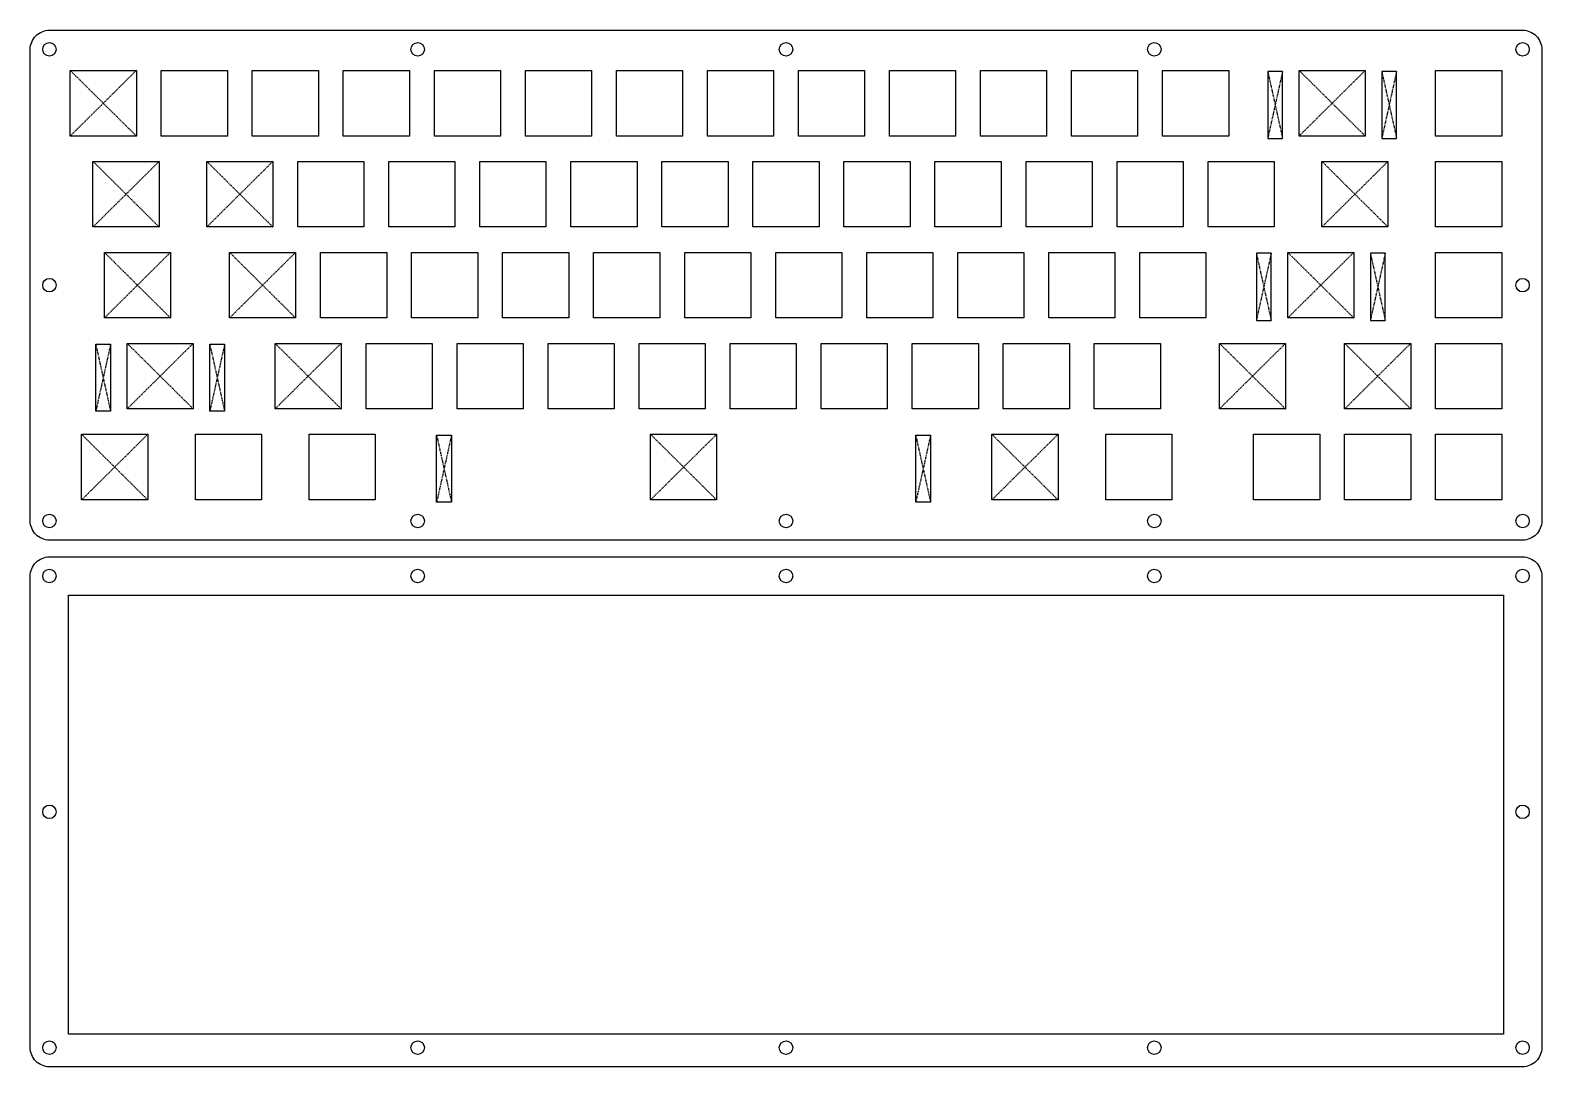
# Model space of a CAD drawing. Header units: millimetres. Extents: x 10 to 326, y 373 to 590.
import ezdxf

# ---------------------------------------------------------------- set-up
doc = ezdxf.new("R2010")
doc.units = ezdxf.units.MM
doc.linetypes.add('DASHED', pattern=[0.2067, 0.1654, -0.0413])

msp = doc.modelspace()

# ---------------------------------------------------------------- linework, layer by layer
at = {"color": 2, "linetype": 'DASHED', "lineweight": 25, "true_color": 0xffff00}
for p, q in [((18.35, 581.6), (32.15, 567.9)), ((32.15, 581.6), (18.35, 567.9)), ((268.3, 581.4), (271.4, 567.4)), ((271.4, 581.4), (268.3, 567.4)), ((288.65, 581.6), (274.85, 567.9)), ((274.85, 581.6), (288.65, 567.9)), ((295.2, 581.4), (292.1, 567.4)), ((292.1, 581.4), (295.2, 567.4)), ((23.1, 562.6), (36.9, 548.9)), ((36.9, 562.6), (23.1, 548.9)), ((46.85, 562.6), (60.65, 548.9)), ((60.65, 562.6), (46.85, 548.9)), ((279.6, 562.6), (293.4, 548.9)), ((293.4, 562.6), (279.6, 548.9)), ((25.475, 543.6), (39.275, 529.9)), ((39.275, 543.6), (25.475, 529.9)), ((51.6, 543.6), (65.4, 529.9)), ((65.4, 543.6), (51.6, 529.9)), ((265.925, 543.4), (269.025, 529.4)), ((269.025, 543.4), (265.925, 529.4)), ((286.275, 543.6), (272.475, 529.9)), ((272.475, 543.6), (286.275, 529.9)), ((292.825, 543.4), (289.725, 529.4)), ((289.725, 543.4), (292.825, 529.4)), ((23.675, 524.4), (26.775, 510.4)), ((26.775, 524.4), (23.675, 510.4)), ((30.225, 524.6), (44.025, 510.9)), ((44.025, 524.6), (30.225, 510.9)), ((47.475, 524.4), (50.575, 510.4)), ((50.575, 524.4), (47.475, 510.4)), ((61.1, 524.6), (74.9, 510.9)), ((74.9, 524.6), (61.1, 510.9)), ((272.025, 524.6), (258.225, 510.9)), ((258.225, 524.6), (272.025, 510.9)), ((284.35, 524.6), (298.15, 510.9)), ((298.15, 524.6), (284.35, 510.9)), ((20.725, 505.6), (34.525, 491.9)), ((34.525, 505.6), (20.725, 491.9)), ((94.825, 505.4), (97.925, 491.4)), ((97.925, 505.4), (94.825, 491.4)), ((139.475, 505.6), (153.275, 491.9)), ((153.275, 505.6), (139.475, 491.9)), ((194.825, 505.4), (197.925, 491.4)), ((197.925, 505.4), (194.825, 491.4)), ((210.725, 505.6), (224.525, 491.9)), ((224.525, 505.6), (210.725, 491.9))]:
    msp.add_line(p, q, dxfattribs=at)
for points in [[(14, 590), (321.5, 590, -0.4142136), (325.5, 586), (325.5, 487.5, -0.4142136), (321.5, 483.5), (14, 483.5, -0.4142136), (10, 487.5), (10, 586, -0.4142136)], [(14, 480), (321.5, 480, -0.4142136), (325.5, 476), (325.5, 377.5, -0.4142136), (321.5, 373.5), (14, 373.5, -0.4142136), (10, 377.5), (10, 476, -0.4142136)]]:
    msp.add_lwpolyline(points, format="xyb", close=True)
for points in [[(18.35, 581.6), (32.15, 581.6), (32.15, 567.9), (18.35, 567.9)], [(37.35, 581.6), (51.15, 581.6), (51.15, 567.9), (37.35, 567.9)], [(56.35, 581.6), (70.15, 581.6), (70.15, 567.9), (56.35, 567.9)], [(75.35, 581.6), (89.15, 581.6), (89.15, 567.9), (75.35, 567.9)], [(94.35, 581.6), (108.15, 581.6), (108.15, 567.9), (94.35, 567.9)], [(113.35, 581.6), (127.15, 581.6), (127.15, 567.9), (113.35, 567.9)], [(132.35, 581.6), (146.15, 581.6), (146.15, 567.9), (132.35, 567.9)], [(151.35, 581.6), (165.15, 581.6), (165.15, 567.9), (151.35, 567.9)], [(170.35, 581.6), (184.15, 581.6), (184.15, 567.9), (170.35, 567.9)], [(189.35, 581.6), (203.15, 581.6), (203.15, 567.9), (189.35, 567.9)], [(208.35, 581.6), (222.15, 581.6), (222.15, 567.9), (208.35, 567.9)], [(227.35, 581.6), (241.15, 581.6), (241.15, 567.9), (227.35, 567.9)], [(246.35, 581.6), (260.15, 581.6), (260.15, 567.9), (246.35, 567.9)], [(271.4, 581.4), (268.3, 581.4), (268.3, 567.4), (271.4, 567.4)], [(274.85, 581.6), (288.65, 581.6), (288.65, 567.9), (274.85, 567.9)], [(292.1, 567.4), (295.2, 567.4), (295.2, 581.4), (292.1, 581.4)], [(303.35, 581.6), (317.15, 581.6), (317.15, 567.9), (303.35, 567.9)], [(23.1, 562.6), (36.9, 562.6), (36.9, 548.9), (23.1, 548.9)], [(46.85, 562.6), (60.65, 562.6), (60.65, 548.9), (46.85, 548.9)], [(65.85, 562.6), (79.65, 562.6), (79.65, 548.9), (65.85, 548.9)], [(84.85, 562.6), (98.65, 562.6), (98.65, 548.9), (84.85, 548.9)], [(103.85, 562.6), (117.65, 562.6), (117.65, 548.9), (103.85, 548.9)], [(122.85, 562.6), (136.65, 562.6), (136.65, 548.9), (122.85, 548.9)], [(141.85, 562.6), (155.65, 562.6), (155.65, 548.9), (141.85, 548.9)], [(160.85, 562.6), (174.65, 562.6), (174.65, 548.9), (160.85, 548.9)], [(179.85, 562.6), (193.65, 562.6), (193.65, 548.9), (179.85, 548.9)], [(198.85, 562.6), (212.65, 562.6), (212.65, 548.9), (198.85, 548.9)], [(217.85, 562.6), (231.65, 562.6), (231.65, 548.9), (217.85, 548.9)], [(236.85, 562.6), (250.65, 562.6), (250.65, 548.9), (236.85, 548.9)], [(255.85, 562.6), (269.65, 562.6), (269.65, 548.9), (255.85, 548.9)], [(279.6, 562.6), (293.4, 562.6), (293.4, 548.9), (279.6, 548.9)], [(303.35, 562.6), (317.15, 562.6), (317.15, 548.9), (303.35, 548.9)], [(25.475, 543.6), (39.275, 543.6), (39.275, 529.9), (25.475, 529.9)], [(51.6, 543.6), (65.4, 543.6), (65.4, 529.9), (51.6, 529.9)], [(70.6, 543.6), (84.4, 543.6), (84.4, 529.9), (70.6, 529.9)], [(89.6, 543.6), (103.4, 543.6), (103.4, 529.9), (89.6, 529.9)], [(108.6, 543.6), (122.4, 543.6), (122.4, 529.9), (108.6, 529.9)], [(127.6, 543.6), (141.4, 543.6), (141.4, 529.9), (127.6, 529.9)], [(146.6, 543.6), (160.4, 543.6), (160.4, 529.9), (146.6, 529.9)], [(165.6, 543.6), (179.4, 543.6), (179.4, 529.9), (165.6, 529.9)], [(184.6, 543.6), (198.4, 543.6), (198.4, 529.9), (184.6, 529.9)], [(203.6, 543.6), (217.4, 543.6), (217.4, 529.9), (203.6, 529.9)], [(222.6, 543.6), (236.4, 543.6), (236.4, 529.9), (222.6, 529.9)], [(241.6, 543.6), (255.4, 543.6), (255.4, 529.9), (241.6, 529.9)], [(269.025, 543.4), (265.925, 543.4), (265.925, 529.4), (269.025, 529.4)], [(272.475, 543.6), (286.275, 543.6), (286.275, 529.9), (272.475, 529.9)], [(289.725, 529.4), (292.825, 529.4), (292.825, 543.4), (289.725, 543.4)], [(303.35, 543.6), (317.15, 543.6), (317.15, 529.9), (303.35, 529.9)], [(23.675, 524.4), (26.775, 524.4), (26.775, 510.4), (23.675, 510.4)], [(30.225, 524.6), (44.025, 524.6), (44.025, 510.9), (30.225, 510.9)], [(47.475, 524.4), (50.575, 524.4), (50.575, 510.4), (47.475, 510.4)], [(61.1, 524.6), (74.9, 524.6), (74.9, 510.9), (61.1, 510.9)], [(80.1, 524.6), (93.9, 524.6), (93.9, 510.9), (80.1, 510.9)], [(99.1, 524.6), (112.9, 524.6), (112.9, 510.9), (99.1, 510.9)], [(118.1, 524.6), (131.9, 524.6), (131.9, 510.9), (118.1, 510.9)], [(137.1, 524.6), (150.9, 524.6), (150.9, 510.9), (137.1, 510.9)], [(156.1, 524.6), (169.9, 524.6), (169.9, 510.9), (156.1, 510.9)], [(175.1, 524.6), (188.9, 524.6), (188.9, 510.9), (175.1, 510.9)], [(194.1, 524.6), (207.9, 524.6), (207.9, 510.9), (194.1, 510.9)], [(213.1, 524.6), (226.9, 524.6), (226.9, 510.9), (213.1, 510.9)], [(232.1, 524.6), (245.9, 524.6), (245.9, 510.9), (232.1, 510.9)], [(258.225, 524.6), (272.025, 524.6), (272.025, 510.9), (258.225, 510.9)], [(284.35, 524.6), (298.15, 524.6), (298.15, 510.9), (284.35, 510.9)], [(303.35, 524.6), (317.15, 524.6), (317.15, 510.9), (303.35, 510.9)], [(20.725, 505.6), (34.525, 505.6), (34.525, 491.9), (20.725, 491.9)], [(44.475, 505.6), (58.275, 505.6), (58.275, 491.9), (44.475, 491.9)], [(68.225, 505.6), (82.025, 505.6), (82.025, 491.9), (68.225, 491.9)], [(94.825, 505.4), (97.925, 505.4), (97.925, 491.4), (94.825, 491.4)], [(139.475, 505.6), (153.275, 505.6), (153.275, 491.9), (139.475, 491.9)], [(194.825, 505.4), (197.925, 505.4), (197.925, 491.4), (194.825, 491.4)], [(210.725, 505.6), (224.525, 505.6), (224.525, 491.9), (210.725, 491.9)], [(234.475, 505.6), (248.275, 505.6), (248.275, 491.9), (234.475, 491.9)], [(265.35, 505.6), (279.15, 505.6), (279.15, 491.9), (265.35, 491.9)], [(284.35, 505.6), (298.15, 505.6), (298.15, 491.9), (284.35, 491.9)], [(284.35, 505.6), (298.15, 505.6), (298.15, 491.9), (284.35, 491.9)], [(303.35, 505.6), (317.15, 505.6), (317.15, 491.9), (303.35, 491.9)], [(18, 472), (317.5, 472), (317.5, 380.3), (18, 380.3)]]:
    msp.add_lwpolyline(points, close=True)
for centre in [(14, 586), (90.875, 586), (167.75, 586), (244.625, 586), (321.5, 586), (14, 536.75), (321.5, 536.75), (14, 487.5), (90.875, 487.5), (167.75, 487.5), (244.625, 487.5), (321.5, 487.5), (14, 476), (90.875, 476), (167.75, 476), (244.625, 476), (321.5, 476), (14, 426.75), (321.5, 426.75), (14, 377.5), (90.875, 377.5), (167.75, 377.5), (244.625, 377.5), (321.5, 377.5)]:
    msp.add_circle(centre, 1.4)

doc.saveas('drawing.dxf')
